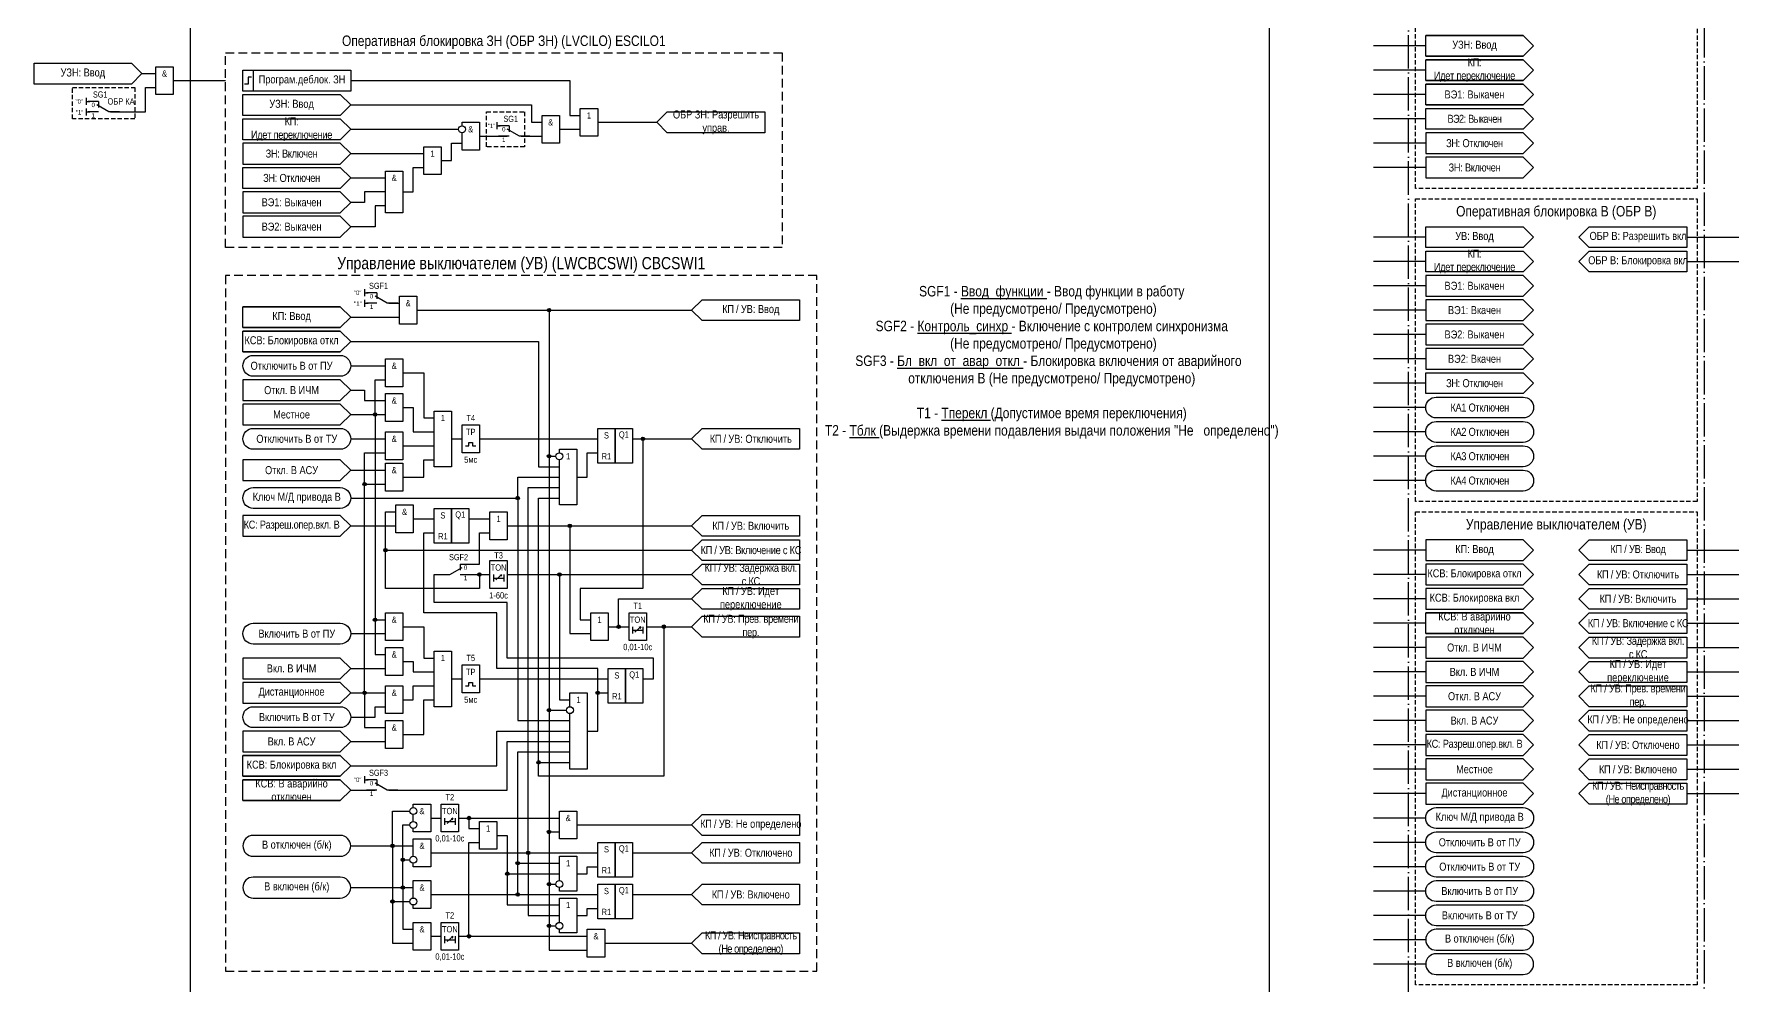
# Model space of a CAD drawing. Header units: millimetres. Extents: x -45 to 445, y 0 to 905.
# Drawn here: x -45 to 445, y 395.7 to 669.4 of the extents above; entities that cross this region are included whole.
import ezdxf
from ezdxf.enums import TextEntityAlignment as Align

# ---------------------------------------------------------------- set-up
doc = ezdxf.new("R2010")
doc.units = ezdxf.units.MM
for name, pattern in [('ACAD_ISO04W100', [30, 24, -3, 0, -3]), ('штриховая', [19.05, 12.7, -6.35]), ('штриховая2', [0.375, 0.25, -0.125])]:
    doc.linetypes.add(name, pattern=pattern)
doc.layers.add('TEXT', color=7, linetype='Continuous', lineweight=25)
doc.layers.add('Основная', color=7, linetype='Continuous')
doc.styles.add('2.5_Gost_RD', font='ARIALN.TTF', dxfattribs={"height": 2.5})
doc.styles.add('3.5_Gost_RD', font='ARIALN.TTF', dxfattribs={"height": 3.5})
doc.styles.add('Вывод', font='ARIALN.TTF', dxfattribs={"height": 2.5})
doc.styles.add('Компонент', font='ARIALN.TTF', dxfattribs={"height": 3.5})

# ---------------------------------------------------------------- blocks, each defined once
blk = doc.blocks.new('*U78')
at = {"layer": 'Основная', "color": 0}
blk.add_line((0, 0), (7, 4), dxfattribs=at)
at = {"layer": 'Основная', "ltscale": 0.35}
blk.add_line((6, 6), (6, 2.5), dxfattribs=at)
blk = doc.blocks.new('*U81')
at = {"layer": 'Основная', "color": 0}
for p, q in [((-3, 6), (-9, 6)), ((-3, 0), (-9, 0)), ((9, 0), (3, 0))]:
    blk.add_line(p, q, dxfattribs=at)
at = {"layer": 'Основная', "ltscale": 0.25, "xscale": -1}
blk.add_blockref('*U78', (3, 0), dxfattribs=at)
at = {"layer": 'Основная'}
for tag, height, style, p in [('ОУ', 3.5, 'Компонент', (-2, 10)), ('В1', 2.5, 'Вывод', (-6, 4)), ('В2', 2.5, 'Вывод', (-6, -2)), ('В3', 2.5, 'Вывод', (-6, -8))]:
    blk.add_attdef(tag, text='', height=height, dxfattribs=dict(at, style=style)).set_placement(p, align=Align.MIDDLE_CENTER)
blk = doc.blocks.new('*U80')
at = {"layer": 'Основная', "color": 0}
for p, q in [((-3, 6), (-9, 6)), ((-3, 0), (-9, 0)), ((9, 0), (3, 0))]:
    blk.add_line(p, q, dxfattribs=at)
at = {"layer": 'Основная', "ltscale": 0.25, "xscale": -1}
blk.add_blockref('*U78', (3, 0), dxfattribs=at)
at = {"layer": 'Основная'}
for tag, height, style, p in [('ОУ', 3.5, 'Компонент', (-2, 10)), ('В1', 2.5, 'Вывод', (-14, 6)), ('В2', 2.5, 'Вывод', (-6, 4)), ('В3', 2.5, 'Вывод', (-6, -2))]:
    blk.add_attdef(tag, text='', height=height, dxfattribs=dict(at, style=style)).set_placement(p, align=Align.MIDDLE_CENTER)
blk = doc.blocks.new('Точка')
at = {"ltscale": 100}
h = blk.add_hatch(color=256, dxfattribs=at)
h.dxf.hatch_style = 1
edge = h.paths.add_edge_path()
edge.add_arc((0, 0), 0.5, 0, 360)
blk.add_circle((0, 0), 0.5, dxfattribs=at)
blk = doc.blocks.new('*U90')
at = {"layer": 'Основная', "color": 0}
for p, q in [((-9, 0), (-3, 0)), ((3, 6), (9, 6)), ((3, 0), (9, 0))]:
    blk.add_line(p, q, dxfattribs=at)
at = {"layer": 'Основная', "ltscale": 0.25}
blk.add_blockref('*U78', (-3, 0), dxfattribs=at)
at = {"layer": 'Основная'}
for tag, height, style, p in [('ОУ', 3.5, 'Компонент', (2, 10)), ('В2', 2.5, 'Вывод', (6, 4)), ('В1', 2.5, 'Вывод', (14, 6)), ('В3', 2.5, 'Вывод', (6, -2))]:
    blk.add_attdef(tag, text='', height=height, dxfattribs=dict(at, style=style)).set_placement(p, align=Align.MIDDLE_CENTER)

msp = doc.modelspace()

# ---------------------------------------------------------------- linework, layer by layer
at = {"ltscale": 100}
for p, q in [((355, 666), (340, 666)), ((355, 659), (340, 659)), ((355, 652), (340, 652)), ((88, 644), (88, 642)), ((88, 643), (89, 643)), ((355, 645), (340, 645)), ((355, 638), (340, 638)), ((355, 631), (340, 631)), ((355, 611), (340, 611)), ((430, 611), (445, 611)), ((355, 604), (340, 604)), ((430, 604), (445, 604)), ((50, 596), (50, 594)), ((50, 595), (51, 595)), ((50, 593), (50, 591)), ((355, 597), (340, 597)), ((50, 592), (51, 592)), ((355, 590), (340, 590)), ((355, 569), (340, 569)), ((355, 562), (340, 562)), ((355, 555), (340, 555)), ((355, 521), (340, 521)), ((430, 521), (445, 521)), ((87.7, 512.46), (89.37, 513.95)), ((89.37, 513.95), (88.85, 513.73)), ((89.37, 513.95), (89.11, 513.48)), ((355, 514), (340, 514)), ((430, 514), (445, 514)), ((355, 507), (340, 507)), ((430, 507), (445, 507)), ((355, 500), (340, 500)), ((430, 500), (445, 500)), ((127.7, 497.46), (129.37, 498.95)), ((129.37, 498.95), (128.85, 498.73)), ((129.37, 498.95), (129.11, 498.48)), ((355, 493), (340, 493)), ((430, 493), (445, 493)), ((355, 486), (340, 486)), ((430, 486), (445, 486)), ((355, 479), (340, 479)), ((430, 479), (445, 479)), ((355, 472), (340, 472)), ((430, 472), (445, 472)), ((355, 465), (340, 465)), ((430, 465), (445, 465)), ((50, 456), (50, 454)), ((355, 458), (340, 458)), ((430, 458), (445, 458)), ((50, 455), (51, 455)), ((355, 451), (340, 451)), ((430, 451), (445, 451)), ((77, 444), (77, 444)), ((355, 444), (340, 444)), ((355, 437), (340, 437)), ((355, 430), (340, 430)), ((355, 423), (340, 423)), ((355, 416), (340, 416)), ((77, 410), (77, 410)), ((355, 409), (340, 409)), ((355, 402), (340, 402))]:
    msp.add_line(p, q, dxfattribs=at)
at = {"color": 6, "ltscale": 100}
for p, q in [((-30, 651), (-30, 649)), ((-30, 650), (-29, 650)), ((-30, 648), (-30, 646)), ((-30, 647), (-29, 647))]:
    msp.add_line(p, q, dxfattribs=at)
at = {"color": 3, "ltscale": 100}
for p, q in [((355, 583), (340, 583)), ((355, 576), (340, 576)), ((355, 548), (340, 548)), ((355, 541), (340, 541))]:
    msp.add_line(p, q, dxfattribs=at)
at = {"color": 7, "ltscale": 100}
for p, q in [((73.7, 442.46), (75.37, 443.95)), ((75.37, 443.95), (74.85, 443.73)), ((75.37, 443.95), (75.11, 443.48)), ((73.7, 408.46), (75.37, 409.95)), ((75.37, 409.95), (74.85, 409.73)), ((75.37, 409.95), (75.11, 409.48))]:
    msp.add_line(p, q, dxfattribs=at)
at = {"color": 3, "ltscale": 100}
for points in [[(0, 890), (310, 890), (310, 0), (0, 0)], [(355, 586), (355, 580), (383, 580), (386, 583), (383, 586)], [(355, 579), (355, 573), (383, 573), (386, 576), (383, 579)], [(78, 557), (83, 557), (83, 549), (78, 549)], [(78, 488), (83, 488), (83, 480), (78, 480)]]:
    msp.add_lwpolyline(points, close=True, dxfattribs=at)
at = {"color": 251, "linetype": 'ACAD_ISO04W100', "lineweight": 30, "ltscale": 0.4, "true_color": 0x58595b}
msp.add_lwpolyline([(350, 890), (435, 890), (435, 115), (350, 115)], close=True, dxfattribs=at)
at = {"linetype": 'штриховая2', "ltscale": 5}
for points in [[(352, 684), (433, 684), (433, 625), (352, 625)], [(352, 622), (433, 622), (433, 535), (352, 535)], [(352, 532), (433, 532), (433, 396), (352, 396)]]:
    msp.add_lwpolyline(points, close=True, dxfattribs=at)
at = {"linetype": 'штриховая2', "ltscale": 10}
for points in [[(10, 664), (170, 664), (170, 608), (10, 608)], [(180, 600), (10, 600), (10, 400), (180, 400)]]:
    msp.add_lwpolyline(points, close=True, dxfattribs=at)
at = {"color": 6, "ltscale": 100}
for points in [[(-45, 661), (-17, 661), (-14, 658), (-17, 655), (-45, 655), (-45, 661)], [(-14, 658), (-10, 658)], [(-23, 647), (-13, 647), (-13, 654), (-10, 654)], [(-5, 656), (10, 656)]]:
    msp.add_lwpolyline(points, dxfattribs=at)
msp.add_lwpolyline([(-10, 660), (-5, 660), (-5, 652), (-10, 652)], close=True, dxfattribs=at)
at = {"ltscale": 100}
for points in [[(15, 659), (46, 659), (46, 653), (15, 653)], [(15, 659), (18, 659), (18, 653), (15, 653)], [(112, 648), (117, 648), (117, 640), (112, 640)], [(101, 646), (106, 646), (106, 638), (101, 638)], [(15, 638), (15, 632), (43, 632), (46, 635), (43, 638)], [(355, 641), (355, 635), (383, 635), (386, 638), (383, 641)], [(67, 637), (72, 637), (72, 629), (67, 629)], [(355, 634), (355, 628), (383, 628), (386, 631), (383, 634)], [(56, 630), (61, 630), (61, 618), (56, 618)], [(15, 624), (15, 618), (43, 618), (46, 621), (43, 624)], [(15, 617), (15, 611), (43, 611), (46, 614), (43, 617)], [(355, 600), (355, 594), (383, 594), (386, 597), (383, 600)], [(60, 594), (65, 594), (65, 586), (60, 586)], [(355, 593), (355, 587), (383, 587), (386, 590), (383, 593)], [(56, 576), (61, 576), (61, 568), (56, 568)], [(15, 570), (15, 564), (43, 564), (46, 567), (43, 570)], [(56, 566), (61, 566), (61, 558), (56, 558)], [(15, 563), (15, 557), (43, 557), (46, 560), (43, 563)], [(70, 561), (75, 561), (75, 545), (70, 545)], [(56, 555), (61, 555), (61, 547), (56, 547)], [(117, 556), (122, 556), (122, 546), (117, 546)], [(122, 556), (127, 556), (127, 546), (122, 546)], [(15, 547), (15, 541), (43, 541), (46, 544), (43, 547)], [(56, 546), (61, 546), (61, 538), (56, 538)], [(15, 531), (15, 525), (43, 525), (46, 528), (43, 531)], [(59, 534), (64, 534), (64, 526), (59, 526)], [(70, 533), (75, 533), (75, 523), (70, 523)], [(75, 533), (80, 533), (80, 523), (75, 523)], [(86, 532), (91, 532), (91, 524), (86, 524)], [(86, 518), (91, 518), (91, 510), (86, 510)], [(56, 503), (61, 503), (61, 495), (56, 495)], [(115, 503), (120, 503), (120, 495), (115, 495)], [(126, 503), (131, 503), (131, 495), (126, 495)], [(56, 493), (61, 493), (61, 485), (56, 485)], [(70, 492), (75, 492), (75, 476), (70, 476)], [(15, 490), (15, 484), (43, 484), (46, 487), (43, 490)], [(120, 487), (125, 487), (125, 477), (120, 477)], [(125, 487), (130, 487), (130, 477), (125, 477)], [(15, 483), (15, 477), (43, 477), (46, 480), (43, 483)], [(56, 482), (61, 482), (61, 474), (56, 474)], [(56, 472), (61, 472), (61, 464), (56, 464)], [(15, 469), (15, 463), (43, 463), (46, 466), (43, 469)], [(72, 448), (77, 448), (77, 440), (72, 440)], [(106, 446), (111, 446), (111, 438), (106, 438)], [(83, 443), (88, 443), (88, 435), (83, 435)], [(117, 437), (122, 437), (122, 427), (117, 427)], [(122, 437), (127, 437), (127, 427), (122, 427)], [(117, 425), (122, 425), (122, 415), (117, 415)], [(122, 425), (127, 425), (127, 415), (122, 415)], [(64, 414), (69, 414), (69, 406), (64, 406)], [(72, 414), (77, 414), (77, 406), (72, 406)], [(114, 412), (119, 412), (119, 404), (114, 404)]]:
    msp.add_lwpolyline(points, close=True, dxfattribs=at)
at = {"lineweight": 30, "ltscale": 100}
msp.add_lwpolyline([(17.5, 657), (16.5, 657), (16.5, 655), (15.5, 655)], dxfattribs=at)
at = {"color": 2, "linetype": 'штриховая2', "ltscale": 5}
msp.add_lwpolyline([(-34, 654), (-16, 654), (-16, 645), (-34, 645)], close=True, dxfattribs=at)
at = {"ltscale": 100}
for points in [[(15, 652), (43, 652), (46, 649), (43, 646), (15, 646), (15, 652)], [(46, 656), (109, 656), (109, 646), (112, 646)], [(46, 649), (98, 649), (98, 644), (101, 644)], [(165, 641), (137, 641), (134, 644), (137, 647), (165, 647), (165, 641), (137, 641), (134, 644), (137, 647), (165, 647)], [(355, 648), (383, 648), (386, 645), (383, 642), (355, 642), (355, 648)], [(15, 645), (43, 645), (46, 642), (43, 639), (15, 639), (15, 645)], [(46, 642), (77, 642)], [(78, 643), (78, 644), (83, 644), (83, 636), (78, 636), (78, 641)], [(106, 642), (112, 642)], [(117, 644), (134, 644)], [(72, 633), (75, 633), (75, 638), (78, 638)], [(83, 640), (91, 640)], [(95, 640), (101, 640)], [(46, 635), (67, 635)], [(15, 631), (43, 631), (46, 628), (43, 625), (15, 625), (15, 631)], [(46, 628), (56, 628)], [(61, 624), (64, 624), (64, 631), (67, 631)], [(56, 624), (50, 624), (50, 621), (46, 621)], [(56, 620), (53, 620), (53, 614), (46, 614)], [(355, 614), (383, 614), (386, 611), (383, 608), (355, 608), (355, 614)], [(430, 608), (402, 608), (399, 611), (402, 614), (430, 614), (430, 608), (402, 608), (399, 611), (402, 614), (430, 614)], [(355, 607), (383, 607), (386, 604), (383, 601), (355, 601), (355, 607)], [(430, 601), (402, 601), (399, 604), (402, 607), (430, 607), (430, 601), (402, 601), (399, 604), (402, 607), (430, 607)], [(144, 590), (147, 593), (175, 593), (175, 587), (147, 587), (144, 590)], [(15, 585), (43, 585), (46, 588), (43, 591), (15, 591), (43, 591), (46, 588), (43, 585), (15, 585), (15, 591)], [(57, 592), (60, 592)], [(65, 590), (144, 590)], [(65, 590), (103, 590), (103, 548), (105, 548)], [(65, 590), (103, 590), (103, 475), (108, 475)], [(65, 590), (103, 590), (103, 425), (105, 425)], [(65, 590), (103, 590), (103, 406), (114, 406)], [(65, 590), (103, 590), (103, 440), (106, 440)], [(65, 590), (103, 590), (103, 413), (105, 413)], [(15, 578), (43, 578), (46, 581), (43, 584), (15, 584), (43, 584), (46, 581), (43, 578), (15, 578), (15, 584)], [(46, 588), (60, 588)], [(46, 581), (100, 581), (100, 545), (106, 545)], [(46, 574), (56, 574)], [(46, 560), (53, 560), (53, 570), (56, 570)], [(61, 572), (67, 572), (67, 559), (70, 559)], [(355, 572), (383, 572), (386, 569), (383, 566), (355, 566), (355, 572)], [(46, 567), (50, 567), (50, 564), (56, 564)], [(46, 560), (53, 560), (53, 501), (56, 501)], [(46, 560), (53, 560), (53, 491), (56, 491)], [(46, 560), (56, 560)], [(61, 562), (64, 562), (64, 555), (70, 555)], [(175, 550), (147, 550), (144, 553), (147, 556), (175, 556), (175, 550), (147, 550), (144, 553), (147, 556), (175, 556)], [(46, 553), (56, 553)], [(46, 480), (50, 480), (50, 549), (56, 549)], [(61, 551), (70, 551)], [(75, 553), (78, 553)], [(83, 553), (117, 553)], [(106, 549), (106, 550), (111, 550), (111, 534), (106, 534), (106, 547)], [(111, 542), (114, 542), (114, 549), (117, 549)], [(127, 553), (130, 553), (130, 510), (112, 510), (112, 501), (115, 501)], [(127, 553), (144, 553)], [(46, 544), (56, 544)], [(61, 542), (67, 542), (67, 547), (70, 547)], [(46, 536), (94, 536), (94, 542), (106, 542)], [(46, 480), (50, 480), (50, 540), (56, 540)], [(46, 536), (94, 536), (94, 472), (109, 472)], [(69, 434), (97, 434), (97, 539), (106, 539)], [(131, 499), (136, 499), (136, 456), (100, 456), (100, 536), (106, 536)], [(78, 514), (83, 514), (83, 510), (56, 510), (56, 532), (59, 532)], [(64, 530), (70, 530)], [(64, 530), (70, 530)], [(80, 530), (86, 530)], [(175, 525), (147, 525), (144, 528), (147, 531), (175, 531), (175, 525), (147, 525), (144, 528), (147, 531), (175, 531)], [(46, 528), (59, 528)], [(114, 469), (117, 469), (117, 487), (88, 487), (88, 503), (67, 503), (67, 526), (70, 526)], [(78, 517), (83, 517), (83, 526), (86, 526)], [(91, 528), (109, 528), (109, 497), (115, 497)], [(91, 528), (144, 528)], [(78, 514), (83, 514), (83, 510), (56, 510), (56, 521), (144, 521)], [(175, 518), (147, 518), (144, 521), (147, 524), (175, 524), (175, 518), (147, 518), (144, 521), (147, 524), (175, 524)], [(399, 521), (402, 524), (430, 524), (430, 518), (402, 518), (399, 521)], [(175, 511), (147, 511), (144, 514), (147, 517), (175, 517), (175, 511), (147, 511), (144, 514), (147, 517), (175, 517)], [(430, 511), (402, 511), (399, 514), (402, 517), (430, 517), (430, 511), (402, 511), (399, 514), (402, 517), (430, 517)], [(130, 484), (133, 484), (133, 490), (91, 490), (91, 506), (70, 506), (70, 514), (73, 514)], [(78, 514), (86, 514)], [(87, 514), (87, 512)], [(87, 513), (90, 513)], [(90, 514), (90, 512)], [(91, 514), (144, 514)], [(91, 514), (106, 514), (106, 478), (109, 478)], [(175, 504), (147, 504), (144, 507), (147, 510), (175, 510), (175, 504), (147, 504), (144, 507), (147, 510), (175, 510)], [(430, 504), (402, 504), (399, 507), (402, 510), (430, 510), (430, 504), (402, 504), (399, 507), (402, 510), (430, 510)], [(120, 499), (123, 499), (123, 507), (144, 507)], [(175, 496), (147, 496), (144, 499), (147, 502), (175, 502), (175, 496), (147, 496), (144, 499), (147, 502), (175, 502)], [(355, 497), (383, 497), (386, 500), (383, 503), (355, 503), (383, 503), (386, 500), (383, 497), (355, 497), (355, 503)], [(399, 500), (402, 503), (430, 503), (430, 497), (402, 497), (399, 500)], [(46, 497), (56, 497)], [(61, 499), (67, 499), (67, 490), (70, 490)], [(131, 499), (136, 499), (136, 456), (100, 456), (100, 460), (109, 460)], [(120, 499), (126, 499)], [(127, 499), (127, 497)], [(127, 498), (130, 498)], [(130, 499), (130, 497)], [(131, 499), (144, 499)], [(399, 493), (402, 496), (430, 496), (430, 490), (402, 490), (399, 493)], [(46, 487), (56, 487)], [(61, 489), (64, 489), (64, 486), (70, 486)], [(399, 486), (402, 489), (430, 489), (430, 483), (402, 483), (399, 486)], [(61, 478), (64, 478), (64, 482), (70, 482)], [(75, 484), (78, 484)], [(83, 484), (120, 484)], [(430, 476), (402, 476), (399, 479), (402, 482), (430, 482), (430, 476), (402, 476), (399, 479), (402, 482), (430, 482)], [(46, 480), (56, 480)], [(46, 480), (50, 480), (50, 470), (56, 470)], [(46, 473), (53, 473), (53, 476), (56, 476)], [(61, 468), (67, 468), (67, 478), (70, 478)], [(109, 476), (109, 480), (114, 480), (114, 458), (109, 458), (109, 474)], [(114, 469), (117, 469), (117, 480), (120, 480)], [(399, 472), (402, 475), (430, 475), (430, 469), (402, 469), (399, 472)], [(46, 459), (88, 459), (88, 469), (109, 469)], [(46, 466), (56, 466)], [(57, 452), (91, 452), (91, 466), (109, 466)], [(399, 465), (402, 468), (430, 468), (430, 462), (402, 462), (399, 465)], [(15, 456), (43, 456), (46, 459), (43, 462), (15, 462), (43, 462), (46, 459), (43, 456), (15, 456), (15, 462)], [(69, 422), (94, 422), (94, 463), (109, 463)], [(399, 458), (402, 461), (430, 461), (430, 455), (402, 455), (399, 458)], [(15, 449), (43, 449), (46, 452), (43, 455), (15, 455), (43, 455), (46, 452), (43, 449), (15, 449), (15, 455)], [(46, 452), (53, 452)], [(399, 451), (402, 454), (430, 454), (430, 448), (402, 448), (399, 451)], [(46, 436), (58, 436), (58, 446), (63, 446)], [(64, 447), (64, 448), (69, 448), (69, 440), (64, 440), (64, 441)], [(46, 424), (61, 424), (61, 442), (63, 442)], [(64, 443), (64, 445)], [(69, 444), (72, 444)], [(73, 444), (73, 442)], [(73, 443), (76, 443)], [(76, 444), (76, 442)], [(77, 444), (106, 444)], [(77, 444), (80, 444), (80, 441), (83, 441)], [(111, 442), (144, 442)], [(175, 439), (147, 439), (144, 442), (147, 445), (175, 445), (175, 439), (147, 439), (144, 442), (147, 445), (175, 445)], [(64, 433), (64, 438), (69, 438), (69, 430), (64, 430), (64, 431)], [(77, 410), (80, 410), (80, 437), (83, 437)], [(88, 439), (91, 439), (91, 428), (106, 428)], [(88, 439), (91, 439), (91, 419), (106, 419)], [(175, 431), (147, 431), (144, 434), (147, 437), (175, 437), (175, 431), (147, 431), (144, 434), (147, 437), (175, 437)], [(46, 436), (64, 436)], [(46, 436), (58, 436), (58, 420), (63, 420)], [(46, 436), (58, 436), (58, 408), (64, 408)], [(46, 424), (61, 424), (61, 432), (63, 432)], [(69, 434), (117, 434)], [(69, 434), (97, 434), (97, 416), (106, 416)], [(106, 426), (106, 433), (111, 433), (111, 423), (106, 423), (106, 424)], [(127, 434), (144, 434)], [(69, 422), (94, 422), (94, 431), (106, 431)], [(111, 428), (114, 428), (114, 430), (117, 430)], [(46, 424), (64, 424)], [(46, 424), (61, 424), (61, 412), (64, 412)], [(64, 421), (64, 426), (69, 426), (69, 418), (64, 418), (64, 419)], [(69, 422), (117, 422)], [(127, 422), (144, 422)], [(175, 419), (147, 419), (144, 422), (147, 425), (175, 425), (175, 419), (147, 419), (144, 422), (147, 425), (175, 425)], [(106, 414), (106, 421), (111, 421), (111, 411), (106, 411), (106, 412)], [(111, 416), (114, 416), (114, 418), (117, 418)], [(69, 410), (72, 410)], [(73, 410), (73, 408)], [(73, 409), (76, 409)], [(76, 410), (76, 408)], [(77, 410), (114, 410)], [(119, 408), (144, 408)], [(175, 405), (147, 405), (144, 408), (147, 411), (175, 411), (175, 405), (147, 405), (144, 408), (147, 411), (175, 411)]]:
    msp.add_lwpolyline(points, dxfattribs=at)
at = {"linetype": 'штриховая', "ltscale": 0.1}
msp.add_lwpolyline([(85, 647), (96, 647), (96, 637), (85, 637)], close=True, dxfattribs=at)
at = {"ltscale": 100}
for points in [[(18, 571, -1), (18, 577), (43, 577, -1), (43, 571)], [(358, 559, -1), (358, 565), (383, 565, -1), (383, 559)], [(18, 550, -1), (18, 556), (43, 556, -1), (43, 550)], [(358, 552, -1), (358, 558), (383, 558, -1), (383, 552)], [(18, 533, -1), (18, 539), (43, 539, -1), (43, 533)], [(18, 494, -1), (18, 500), (43, 500, -1), (43, 494)], [(18, 470, -1), (18, 476), (43, 476, -1), (43, 470)], [(358, 441, -1), (358, 447), (383, 447, -1), (383, 441)], [(18, 433), (43, 433, 1), (43, 439), (18, 439, 1)], [(358, 434, -1), (358, 440), (383, 440, -1), (383, 434)], [(358, 427, -1), (358, 433), (383, 433, -1), (383, 427)], [(18, 421), (43, 421, 1), (43, 427), (18, 427, 1)], [(358, 420, -1), (358, 426), (383, 426, -1), (383, 420)], [(358, 413, -1), (358, 419), (383, 419, -1), (383, 413)], [(358, 406), (383, 406, 1), (383, 412), (358, 412, 1)], [(358, 399), (383, 399, 1), (383, 405), (358, 405, 1)]]:
    msp.add_lwpolyline(points, format="xyb", close=True, dxfattribs=at)
at = {"color": 3, "ltscale": 100}
for points in [[(79, 551), (80, 551), (80, 552), (81, 552), (81, 551), (82, 551)], [(79, 482), (80, 482), (80, 483), (81, 483), (81, 482), (82, 482)]]:
    msp.add_lwpolyline(points, dxfattribs=at)
for points in [[(358, 545, -1), (358, 551), (383, 551, -1), (383, 545)], [(358, 538, -1), (358, 544), (383, 544, -1), (383, 538)]]:
    msp.add_lwpolyline(points, format="xyb", close=True, dxfattribs=at)
at = {"ltscale": 100}
for centre in [(78, 642), (106, 548), (109, 475), (64, 446), (64, 442), (64, 432), (106, 425), (64, 420), (106, 413)]:
    msp.add_circle(centre, 1, dxfattribs=at)
at = {"layer": 'TEXT', "ltscale": 100}
for points in [[(355, 663), (383, 663), (386, 666), (383, 669), (355, 669), (383, 669), (386, 666), (383, 663), (355, 663), (355, 669)], [(355, 656), (383, 656), (386, 659), (383, 662), (355, 662), (383, 662), (386, 659), (383, 656), (355, 656), (355, 662)], [(355, 649), (383, 649), (386, 652), (383, 655), (355, 655), (383, 655), (386, 652), (383, 649), (355, 649), (355, 655)]]:
    msp.add_lwpolyline(points, dxfattribs=at)
for points in [[(355, 524), (355, 518), (383, 518), (386, 521), (383, 524)], [(355, 517), (355, 511), (383, 511), (386, 514), (383, 517)], [(355, 510), (355, 504), (383, 504), (386, 507), (383, 510)], [(355, 496), (355, 490), (383, 490), (386, 493), (383, 496)], [(355, 489), (355, 483), (383, 483), (386, 486), (383, 489)], [(355, 482), (355, 476), (383, 476), (386, 479), (383, 482)], [(355, 475), (355, 469), (383, 469), (386, 472), (383, 475)], [(355, 468), (355, 462), (383, 462), (386, 465), (383, 468)], [(355, 461), (355, 455), (383, 455), (386, 458), (383, 461)], [(355, 454), (355, 448), (383, 448), (386, 451), (383, 454)]]:
    msp.add_lwpolyline(points, close=True, dxfattribs=at)

# ---------------------------------------------------------------- block references
at = {"ltscale": 100}
for p in [(103, 590), (53, 560), (130, 553), (103, 548), (50, 540), (94, 536), (109, 528), (56, 521), (83, 514), (106, 514), (53, 501), (123, 499), (136, 499), (50, 480), (117, 480), (103, 475), (100, 460), (103, 440), (103, 425)]:
    msp.add_blockref('Точка', p, dxfattribs=at)
at = {"color": 2, "ltscale": 100}
for p in [(80, 444), (58, 436), (61, 432), (94, 431), (97, 434), (91, 428), (61, 424), (94, 422), (58, 420), (103, 413), (80, 410)]:
    msp.add_blockref('Точка', p, dxfattribs=at)
at = {"layer": 'Основная', "color": 6, "ltscale": 0.25, "xscale": 0.5, "yscale": 0.5, "zscale": 0.5}
msp.add_blockref('*U80', (-25, 647), dxfattribs=at).add_auto_attribs({'ОУ': 'SG1', 'В1': '"0"', 'В2': '0', 'В3': '1'})
at = {"layer": 'Основная', "ltscale": 0.25}
ref = msp.add_blockref('*U81', (93, 640), dxfattribs=dict(at, xscale=0.5, yscale=0.5, zscale=0.5))
ref.add_attrib('ОУ', 'SG1', dxfattribs={"height": 1.75, "style": 'Компонент'}).set_placement((92, 645), align=Align.MIDDLE_CENTER)
ref.add_attrib('В1', '0', dxfattribs={"height": 1.25, "style": 'Вывод'}).set_placement((90, 642), align=Align.MIDDLE_CENTER)
ref.add_attrib('В2', '1', dxfattribs={"height": 1.25, "style": 'Вывод'}).set_placement((90, 639), align=Align.MIDDLE_CENTER)
at = {"layer": 'Основная', "ltscale": 0.25, "xscale": 0.5, "yscale": 0.5, "zscale": 0.5}
for p, values in [((55, 592), {'ОУ': 'SGF1', 'В1': '"0"', 'В2': '0', 'В3': '1'}), ((55, 452), {'ОУ': 'SGF3', 'В1': '"0"', 'В2': '0', 'В3': '1'})]:
    msp.add_blockref('*U80', p, dxfattribs=at).add_auto_attribs(values)
at = {"layer": 'Основная', "ltscale": 0.25}
ref = msp.add_blockref('*U90', (76, 514), dxfattribs=dict(at, xscale=0.5, yscale=0.5, zscale=0.5))
ref.add_attrib('ОУ', 'SGF2', dxfattribs={"height": 1.75, "style": 'Компонент'}).set_placement((77, 519), align=Align.MIDDLE_CENTER)
ref.add_attrib('В2', '0', dxfattribs={"height": 1.25, "style": 'Вывод'}).set_placement((79, 516), align=Align.MIDDLE_CENTER)
ref.add_attrib('В3', '1', dxfattribs={"height": 1.25, "style": 'Вывод'}).set_placement((79, 513), align=Align.MIDDLE_CENTER)

# ---------------------------------------------------------------- texts
at = {"color": 6, "ltscale": 100, "attachment_point": 5, "style": '2.5_Gost_RD'}
for s, insert, char_height, width in [('{\\C256;УЗН: Ввод}', (-31, 658), 2.3, 28), ('&', (-7.5, 658), 1.8, 5)]:
    msp.add_mtext(s, dxfattribs=dict(at, insert=insert, char_height=char_height, width=width))
at = {"color": 6, "ltscale": 100, "insert": (-33, 647.5), "char_height": 1.25, "attachment_point": 1, "style": '3.5_Gost_RD'}
msp.add_mtext_dynamic_manual_height_columns('"1"', width=2, gutter_width=17.5, heights=[0], dxfattribs=at)
at = {"color": 30, "ltscale": 100, "attachment_point": 5}
for s, insert, char_height, width, style in [('ОБР КА', (-20, 650), 1.8, 8, '2.5_Gost_RD'), ('Оперативная блокировка В (ОБР В)', (392.5, 618), 3, 81, '3.5_Gost_RD'), ('Управление выключателем (УВ) (LWCBCSWI) {\\C6;CBCSWI1}', (95, 603), 3.5, 170, '3.5_Gost_RD'), ('SGF1 - {\\LВвод_функции} - Ввод функции в работу \\P^I(Не предусмотрено/ Предусмотрено)\\PSGF2 - {\\LКонтроль_синхр} - Включение с контролем синхронизма\\P^I(Не предусмотрено/ Предусмотрено)\\PSGF3 - {\\LБл_вкл_от_авар_откл} - Блокировка включения от аварийного ^I^Iотключения В^I(Не предусмотрено/ Предусмотрено)\\P\\PТ1 - {\\LТперекл} (Допустимое время переключения)\\PТ2 - {\\LТблк }(Выдержка времени подавления выдачи положения "Не ^I^Iопределено")', (247.5, 575), 3, 125, '3.5_Gost_RD'), ('Управление выключателем (УВ)', (392.5, 528), 3, 81, '3.5_Gost_RD')]:
    msp.add_mtext(s, dxfattribs=dict(at, insert=insert, char_height=char_height, width=width, style=style))
at = {"ltscale": 100, "attachment_point": 5, "style": '2.5_Gost_RD'}
for s, insert, char_height, width in [('1', (114.5, 646), 1.8, 5), ('&', (80.5, 642), 1.8, 5), ('&', (103.5, 644), 1.8, 5), ('1', (69.5, 635), 1.8, 5), ('&', (58.5, 628), 1.8, 5), ('{\\C256;&}', (62.5, 592), 1.8, 5), ('{\\T0.95;КП / }УВ: Ввод', (161, 590), 2.3, 28), ('Отключить В от ПУ', (29, 574), 2.3, 28), ('{\\C256;&}', (58.5, 574), 1.8, 5), ('Откл. В ИЧМ', (29, 567), 2.3, 28), ('{\\C256;&}', (58.5, 564), 1.8, 5), ('Местное', (29, 560), 2.3, 28), ('1', (72.5, 559), 1.8, 5), ('Отключить В от ТУ', (30.5, 553), 2.3, 31), ('{\\C256;&}', (58.5, 553), 1.8, 5), ('S', (119.5, 554), 1.8, 5), ('Q1', (124.5, 554), 1.8, 5), ('{\\T0.95;КП / }УВ: Отключить', (161, 553), 2.3, 28), ('1', (108.5, 548), 1.8, 5), ('R1', (119.5, 548), 1.8, 5), ('Откл. В АСУ', (29, 544), 2.3, 28), ('{\\C256;&}', (58.5, 544), 1.8, 5), ('Ключ М/Д привода В', (30.5, 536), 2.3, 31), ('{\\T0.95;КС: Разреш.опер.вкл. В}', (29, 528), 2.3, 28), ('{\\C256;&}', (61.5, 532), 1.8, 5), ('S', (72.5, 531), 1.8, 5), ('Q1', (77.5, 531), 1.8, 5), ('1', (88.5, 530), 1.8, 5), ('{\\T0.95;КП / }УВ: Включить', (161, 528), 2.3, 28), ('R1', (72.5, 525), 1.8, 5), ('T3', (88.5, 519.5), 1.8, 5), ('{\\T0.95;КП / УВ: Включение с КС}', (161, 521), 2.3, 28), ('{\\T0.95;КП / УВ: Ввод}', (416, 521), 2.3, 28), ('TON', (88.5, 516), 1.8, 5), ('{\\T0.95;КП / УВ: Задержка вкл. с КС}', (161, 514), 2.3, 28), ('{\\T0.95;КП / }УВ: Отключить', (416, 514), 2.3, 28), ('{\\T0.95;КП / }УВ: Идет переключение', (161, 507), 2.3, 28), ('1-60с', (88.5, 508), 1.8, 5), ('T1', (128.5, 505), 1.8, 5), ('{\\T0.95;КП / }УВ: Включить', (416, 507), 2.3, 28), ('{\\C256;&}', (58.5, 501), 1.8, 5), ('1', (117.5, 501), 1.8, 5), ('TON', (128.5, 501), 1.8, 5), ('{\\T0.95;КП / УВ: Прев. времени пер.}', (161, 499), 2.3, 28), ('Включить В от ПУ', (30.5, 497), 2.3, 31), ('{\\T0.95;КП / УВ: Задержка вкл. с КС}', (416, 493), 2.3, 28), ('{\\C256;&}', (58.5, 491), 1.8, 5), ('1', (72.5, 490), 1.8, 5), ('0,01-10с', (128.5, 493), 1.8, 5), ('Вкл. В ИЧМ', (29, 487), 2.3, 28), ('S', (122.5, 485), 1.8, 5), ('Q1', (127.5, 485), 1.8, 5), ('{\\T0.95;КП / }УВ: Идет переключение', (416, 486), 2.3, 28), ('Дистанционное', (29, 480), 2.3, 28), ('{\\C256;&}', (58.5, 480), 1.8, 5), ('{\\T0.95;КП / УВ: Прев. времени пер.}', (416, 479), 2.3, 28), ('1', (111.5, 478), 1.8, 5), ('R1', (122.5, 479), 1.8, 5), ('Включить В от ТУ', (30.5, 473), 2.3, 31), ('{\\C256;&}', (58.5, 470), 1.8, 5), ('{\\T0.95;КП / }УВ: Не определено', (416, 472), 2.3, 28), ('Вкл. В АСУ', (29, 466), 2.3, 28), ('{\\T0.95;КП / }УВ: Отключено', (416, 465), 2.3, 28), ('{\\T0.95;КП / }УВ: Включено', (416, 458), 2.3, 28), ('T2', (74.5, 450), 1.8, 5), ('{\\T0.9;КП / УВ: Неисправность \\C3;(Не определено)}', (416, 451), 2.3, 28), ('&', (66.5, 446), 1.8, 5), ('TON', (74.5, 446), 1.8, 5), ('1', (85.5, 441), 1.8, 5), ('&', (108.5, 444), 1.8, 5), ('{\\T0.95;КП / }УВ: Не определено', (161, 442), 2.3, 28), ('&', (66.5, 436), 1.8, 5), ('0,01-10с', (74.5, 438), 1.8, 5), ('Q1', (124.5, 435), 1.8, 5), ('1', (108.5, 431), 1.8, 5), ('S', (119.5, 435), 1.8, 5), ('{\\T0.95;КП / }УВ: Отключено', (161, 434), 2.3, 28), ('R1', (119.5, 429), 1.8, 5), ('&', (66.5, 424), 1.8, 5), ('S', (119.5, 423), 1.8, 5), ('Q1', (124.5, 423), 1.8, 5), ('{\\T0.95;КП / }УВ: Включено', (161, 422), 2.3, 28), ('T2', (74.5, 416), 1.8, 5), ('1', (108.5, 419), 1.8, 5), ('R1', (119.5, 417), 1.8, 5), ('&', (66.5, 412), 1.8, 5), ('TON', (74.5, 412), 1.8, 5), ('&', (116.5, 410), 1.8, 5), ('{\\T0.9;КП / УВ: Неисправность \\C3;(Не определено)}', (161, 408), 2.3, 28), ('0,01-10с', (74.5, 404), 1.8, 5)]:
    msp.add_mtext(s, dxfattribs=dict(at, insert=insert, char_height=char_height, width=width))
at = {"ltscale": 100, "insert": (47, 592.5), "char_height": 1.25, "attachment_point": 1, "style": '3.5_Gost_RD'}
msp.add_mtext_dynamic_manual_height_columns('"1"', width=2, gutter_width=17.5, heights=[0], dxfattribs=at)
at = {"color": 3, "ltscale": 100, "attachment_point": 5, "style": '2.5_Gost_RD'}
for s, insert, char_height, width in [('T4', (80.5, 559), 1.8, 5), ('TP', (80.5, 555), 1.8, 5), ('5мс', (80.5, 547), 1.8, 5), ('{\\T0.95;КП / УВ: Включение с КС}', (416, 500), 2.3, 28), ('T5', (80.5, 490), 1.8, 5), ('TP', (80.5, 486), 1.8, 5), ('5мс', (80.5, 478), 1.8, 5)]:
    msp.add_mtext(s, dxfattribs=dict(at, insert=insert, char_height=char_height, width=width))
at = {"layer": 'TEXT', "color": 0, "ltscale": 100, "attachment_point": 5, "style": '2.5_Gost_RD'}
for s, insert, char_height, width in [('{\\C30;Оперативная блокировка ЗН (ОБР ЗН) (LVCILO) \\C6;ESCILO1}', (90, 667), 3, 160), ('{\\C256;Програм.деблок. ЗН}', (32, 656), 2.3, 28), ('{\\T0.95;\\C256;КП: \\PИдет переключение}', (29, 642), 2.3, 28), ('{\\C256;"1"}', (86.5, 643), 1.25, 3), ('{\\T0.9;\\C256;ВЭ2: Выкачен}', (369, 645), 2.3, 28), ('{\\T0.95;\\C256;ЗН: Отключен}', (369, 638), 2.3, 28), ('{\\T0.95;\\C256;ЗН: Включен}', (29, 635), 2.3, 28), ('{\\T0.95;\\C256;ЗН: Включен}', (369, 631), 2.3, 28), ('{\\T0.95;\\C256;ЗН: Отключен}', (29, 628), 2.3, 28), ('{\\C256;ВЭ1: Выкачен}', (29, 621), 2.3, 28), ('{\\C256;ВЭ2: Выкачен}', (29, 614), 2.3, 28), ('{\\C256;КП: Ввод}', (29, 588), 2.3, 28), ('{\\C256;КСВ: Блокировка откл}', (29, 581), 2.3, 28), ('{\\T0.95;\\C256;ЗН: Отключен}', (369, 569), 2.3, 28), ('{\\T0.95;\\C256;КА1 Отключен}', (370.5, 562), 2.3, 31), ('{\\T0.95;\\C256;КА2 Отключен}', (370.5, 555), 2.3, 31)]:
    msp.add_mtext(s, dxfattribs=dict(at, insert=insert, char_height=char_height, width=width))
at = {"layer": 'TEXT', "ltscale": 100, "char_height": 2.3, "attachment_point": 5, "style": '2.5_Gost_RD'}
for s, insert, width in [('УЗН: Ввод', (369, 666), 28), ('{\\T0.95;КП: \\PИдет переключение}', (369, 659), 28), ('ВЭ1: Выкачен', (369, 652), 28), ('ОБР ЗН: Разрешить управ.', (151, 644), 28), ('УВ: Ввод', (369, 611), 28), ('{\\T0.95;КП: \\PИдет переключение}', (369, 604), 28), ('ВЭ1: Выкачен', (369, 597), 28), ('ВЭ1: Вкачен', (369, 590), 28), ('КП: Ввод', (369, 521), 28), ('КСВ: Блокировка откл', (369, 514), 28), ('КСВ: Блокировка вкл', (369, 507), 28), ('КСВ: В аварийно отключен', (369, 500), 28), ('Откл. В ИЧМ', (369, 493), 28), ('Вкл. В ИЧМ', (369, 486), 28), ('Откл. В АСУ', (369, 479), 28), ('Вкл. В АСУ', (369, 472), 28), ('{\\T0.95;КС: Разреш.опер.вкл. В}', (369, 465), 28), ('КСВ: Блокировка вкл', (29, 459), 28), ('Местное', (369, 458), 28), ('КСВ: В аварийно отключен', (29, 452), 28), ('Дистанционное', (369, 451), 28), ('Ключ М/Д привода В', (370.5, 444), 31), ('В отключен (б/к)', (30.5, 436), 31), ('Отключить В от ПУ', (370.5, 437), 31), ('Отключить В от ТУ', (370.5, 430), 31), ('В включен (б/к)', (30.5, 424), 31), ('Включить В от ПУ', (370.5, 423), 31), ('Включить В от ТУ', (370.5, 416), 31), ('В отключен (б/к)', (370.5, 409), 31), ('В включен (б/к)', (370.5, 402), 31)]:
    msp.add_mtext(s, dxfattribs=dict(at, insert=insert, width=width))
at = {"layer": 'TEXT', "color": 6, "ltscale": 100, "insert": (29, 649), "char_height": 2.3, "width": 28, "attachment_point": 5, "style": '2.5_Gost_RD'}
msp.add_mtext('{\\C256;УЗН: Ввод}', dxfattribs=at)
at = {"layer": 'TEXT', "color": 3, "ltscale": 100, "char_height": 2.3, "attachment_point": 5, "style": '2.5_Gost_RD'}
for s, insert, width in [('ОБР В: Разрешить вкл', (416, 611), 28), ('ОБР В: Блокировка вкл', (416, 604), 28), ('ВЭ2: Выкачен', (369, 583), 28), ('ВЭ2: Вкачен', (369, 576), 28), ('{\\T0.95;КА3 Отключен}', (370.5, 548), 31), ('{\\T0.95;КА4 Отключен}', (370.5, 541), 31)]:
    msp.add_mtext(s, dxfattribs=dict(at, insert=insert, width=width))

doc.saveas('drawing.dxf')
